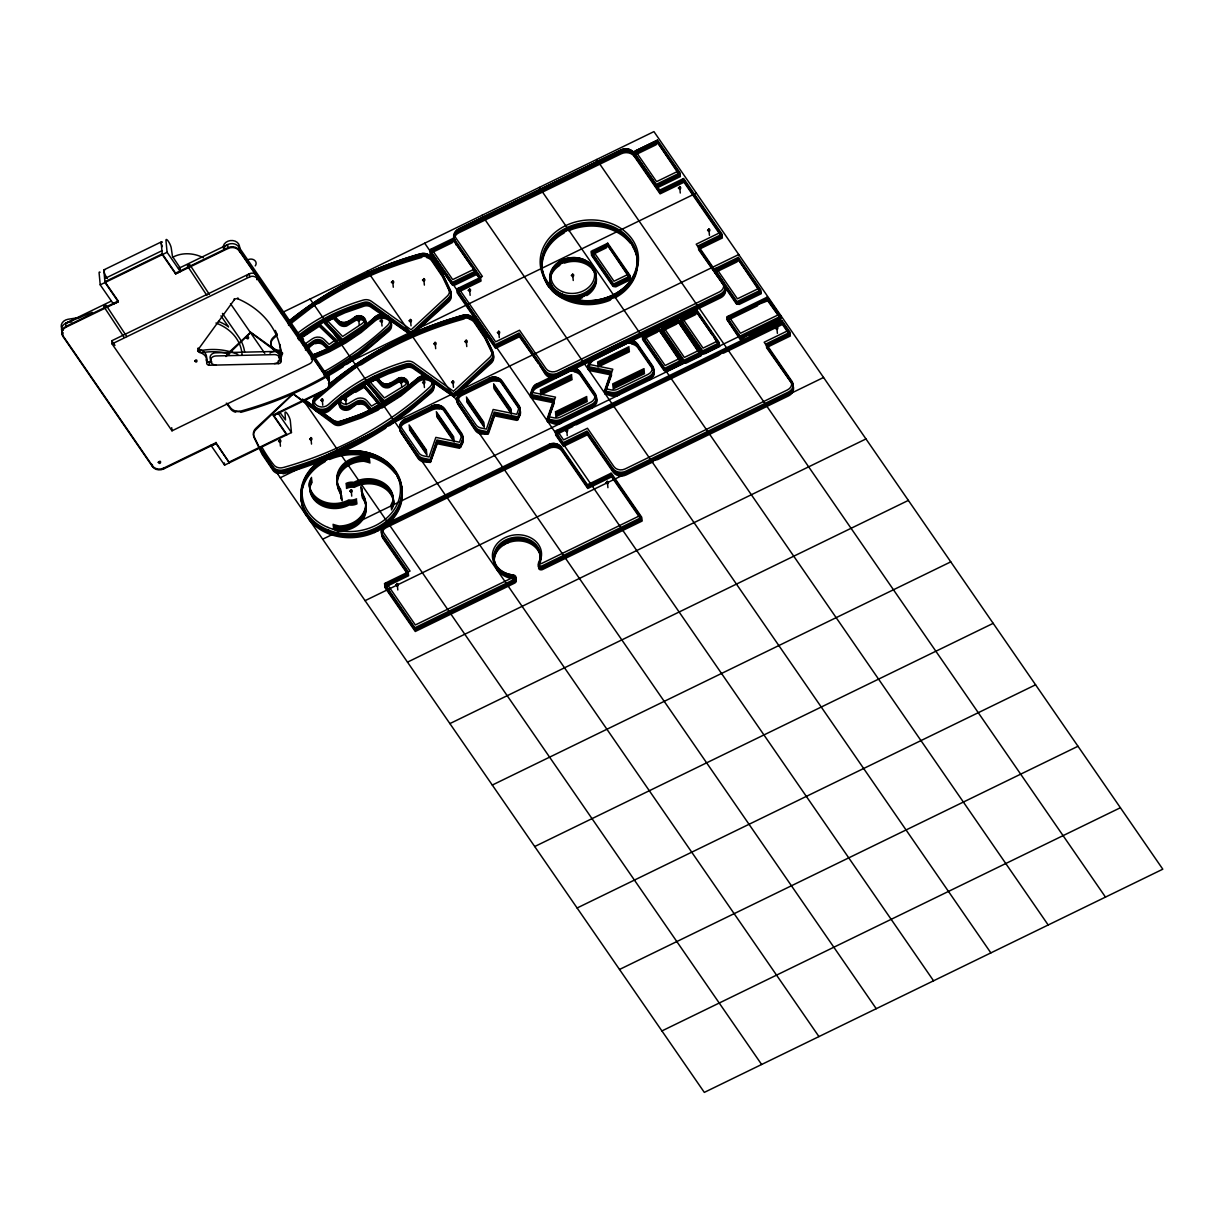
<?xml version="1.0" encoding="UTF-8"?>
<svg xmlns="http://www.w3.org/2000/svg" width="1224" height="1224" viewBox="0 0 1224 1224"><rect width="100%" height="100%" fill="white"/><g stroke="black" fill="none" stroke-linecap="round" stroke-linejoin="round"><path stroke-width="1.5" d="M199.237 351.869L198.915 350.982M504.349 544.603L506.093 542.691L508.128 542.768M374.33 532.562L375.217 531.185L378.155 530.711M198.365 349.253L234.32 299.742A2.739 2.234 -5.4 0 1 237.992 298.855A85.297 69.875 -5.4 0 1 281.153 361.417A2.739 2.234 -5.4 0 1 278.399 363.635L209.38 365.226A2.739 2.234 -5.4 0 1 206.734 362.595A10.94 8.966 -5.4 0 0 199.772 352.497A2.739 2.234 -5.4 0 1 198.365 349.253L198.273 348.289M226.593 354.608L250.645 332.209L281.841 354.639M225.981 356.536L250.675 332.515L281.964 355.878M318.317 393.715L315.348 396.438A9.578 7.834 -5.4 0 0 315.976 407.5A9.578 7.834 -5.4 0 0 329.47 406.582C351.15 386.417 377.925 372.096 406.276 363.819A6.839 5.6 -5.4 0 1 412.932 364.828L453.676 394.097L490.855 359.489A9.578 7.834 -5.4 0 0 492.889 351.747L484.612 334.535L473.688 318.393A9.578 7.834 -5.4 0 0 462.825 315.41C414.186 329.057 367.95 352.13 328.996 384.443M276.884 334.075L273.182 337.472A9.578 7.834 -5.4 0 0 271.636 346.224A9.578 7.834 -5.4 0 0 280.908 350.355M277.007 335.315L273.304 338.711A9.578 7.834 -5.4 0 0 271.759 347.478A9.578 7.834 -5.4 0 0 281.03 351.609M322.952 390.946L315.471 397.678A9.578 7.834 -5.4 0 0 316.083 408.755A9.578 7.834 -5.4 0 0 329.593 407.837C351.273 387.671 378.048 373.351 406.383 365.073A6.839 5.6 -5.4 0 1 413.054 366.068L453.798 395.352L490.962 360.728A9.578 7.834 -5.4 0 0 493.012 353.002L484.735 335.774L473.795 319.648A9.578 7.834 -5.4 0 0 462.932 316.664C413.972 330.388 367.445 353.69 328.338 386.34M288.16 321.683C326.777 290.042 372.417 267.398 420.413 253.949A9.578 7.834 -5.4 0 1 431.276 256.933L442.201 273.059L450.493 290.287A9.578 7.834 -5.4 0 1 448.443 298.013L411.279 332.637L370.535 303.353A6.839 5.6 -5.4 0 0 363.865 302.359C340.012 309.32 317.322 320.535 297.784 335.942M288.267 322.937C326.9 291.297 372.54 268.653 420.536 255.189A9.578 7.834 -5.4 0 1 431.399 258.188L442.323 274.314L450.616 291.526A9.578 7.834 -5.4 0 1 448.565 299.268L411.386 333.877L370.658 304.608A6.839 5.6 -5.4 0 0 363.987 303.613C340.134 310.575 317.444 321.79 297.891 337.181M288.39 324.176C327.022 292.551 372.662 269.907 420.658 256.443A9.578 7.834 -5.4 0 1 431.506 259.427L442.445 275.553L450.723 292.781A9.578 7.834 -5.4 0 1 448.673 300.507L411.509 335.131L370.765 305.847A6.839 5.6 -5.4 0 0 364.094 304.853C340.257 311.814 317.552 323.044 298.013 338.436M288.512 325.431L315.67 304.393L319.219 303.062C350.752 282.744 385.483 267.459 421.637 257.484L422.418 256.413A9.578 7.834 -5.4 0 1 425.952 256.52L426.885 257.652A9.578 7.834 -5.4 0 1 431.628 260.681L442.553 276.808L450.845 294.035A9.578 7.834 -5.4 0 1 448.795 301.762L411.539 335.437L370.887 307.102A6.839 5.6 -5.4 0 0 364.216 306.107L344.984 312.763L326.732 321.193L325.722 320.749L298.044 338.757M298.518 338.191L318.546 324.023L337.625 342.506L329.195 348.457L323.121 342.582A6.839 5.6 -5.4 0 0 313.512 342.108L307.178 346.576A6.839 5.6 -5.4 0 1 305.204 347.57M298.625 339.43L318.668 325.278L337.748 343.745L329.317 349.712L323.243 343.837A6.839 5.6 -5.4 0 0 313.635 343.363L307.3 347.83A6.839 5.6 -5.4 0 1 305.312 348.825M298.656 339.752L319.372 326.242L337.778 344.066L329.424 350.951L323.365 345.076A6.839 5.6 -5.4 0 0 315.731 343.607L313.665 343.669L307.423 349.085A6.839 5.6 -5.4 0 1 305.434 350.079M363.467 384.994L342.062 397.693A6.839 5.6 -5.4 0 0 340.287 405.557A6.839 5.6 -5.4 0 0 349.773 406.72L356.536 402.711A6.839 5.6 -5.4 0 1 366.022 403.874L371.423 410.178L397.264 394.541L417.017 378.69A9.578 7.834 -5.4 0 1 430.511 377.772A9.578 7.834 -5.4 0 1 431.139 388.834C389.63 427.467 338.115 454.594 283.662 469.863A9.578 7.834 -5.4 0 1 272.799 466.879L260.085 447.54M378.308 402.099L371.545 406.108L366.909 400.707A8.201 6.717 -5.4 0 0 355.526 399.299L348.763 403.323A5.477 4.483 -5.4 0 1 341.175 402.39A5.477 4.483 -5.4 0 1 342.598 396.102M324.023 374.33L358.142 352.512L388.727 327.374A9.578 7.834 -5.4 0 0 388.115 316.297A9.578 7.834 -5.4 0 0 374.605 317.23C356.352 334.213 334.443 347.065 311.064 355.633M324.146 375.584L358.265 353.767L388.85 328.629A9.578 7.834 -5.4 0 0 388.238 317.552A9.578 7.834 -5.4 0 0 374.728 318.47C356.475 335.468 334.565 348.32 311.187 356.873M591.881 408.235L593.915 405.924A9.578 7.834 -5.4 0 0 595.904 403.492L596.302 403.736A9.578 7.834 -5.4 0 0 595.614 397.448L580.513 375.554A9.578 7.834 -5.4 0 0 574.347 371.912L573.398 370.872A9.578 7.834 -5.4 0 0 569.894 371.102L537.122 387.702A9.578 7.834 -5.4 0 0 532.562 392.537L530.558 397.188L532.7 398.534L554.273 402.941L547.618 421.087M649.194 380.327L651.214 378.032A9.578 7.834 -5.4 0 0 653.203 375.584L653.616 375.845A9.578 7.834 -5.4 0 0 652.912 369.541L637.811 347.662A9.578 7.834 -5.4 0 0 631.661 344.02L630.712 342.965A9.578 7.834 -5.4 0 0 627.193 343.21L594.436 359.795A9.578 7.834 -5.4 0 0 589.876 364.645L588.759 366.695M104.147 269.739L161.461 241.832M104.637 278.628L161.935 250.721M118.162 300.752L118.284 301.777L113.48 304.057L100.23 284.855L167.091 252.297L165.974 240.593A5.477 1.3 64 0 1 168.331 241.312A5.477 1.3 64 0 1 171.284 248.273L172.477 256.443L179.974 267.612L180.341 271.514L175.567 273.839L162.302 254.623L161.201 242.918M112.042 343.898L111.751 340.762L249.359 273.778L249.65 276.899L112.042 343.898L172.003 430.817L309.611 363.834A5.477 4.483 -5.4 0 0 311.738 357.653L311.447 354.532L256.78 275.293L257.071 278.414L311.738 357.653M281.321 313.007L653.937 131.611L1162.8 869.193L704.32 1092.389L259.075 447.005M453.752 239.384L429.869 250.997L452.406 283.662L476.274 272.034M657.625 141.403L633.741 153.031L656.278 185.681L680.146 174.068L656.86 140.454L635.363 150.919L656.569 181.642L678.065 171.192M453.905 240.944L452.069 242.811L430.114 253.506L433.694 257.882M474.178 269.158L452.696 279.608L431.491 248.885M476.167 270.779L452.283 282.407L429.746 249.757L453.63 238.129L480.665 277.312M452.513 284.901L476.396 273.273M476.519 274.528L454.548 285.223L452.543 285.223L429.991 252.251L453.874 240.623L480.894 279.806L457.026 291.434L495.445 347.142L519.328 335.514L545.17 372.968A9.578 7.834 -5.4 0 0 558.159 375.63L720.538 296.575A9.578 7.834 -5.4 0 0 724.271 285.789M656.416 187.257L658.42 187.257L680.391 176.562L657.778 142.963L655.957 144.845L633.986 155.54L637.566 159.916M659.109 190.424L683.635 178.505L722.068 234.197L698.185 245.825L724.027 283.28A9.578 7.834 -5.4 0 1 720.309 294.081L557.93 373.121A9.578 7.834 -5.4 0 1 544.94 370.474L519.098 333.02L495.215 344.632L456.782 288.94L482.409 276.44L455.894 238.022A8.201 6.717 -5.4 0 1 459.092 228.781L621.471 149.726A8.201 6.717 -5.4 0 1 632.609 152.005L659.874 191.372L683.757 179.744M323.84 374.422L696.349 193.071M607.884 244.479L591.161 252.618L613.698 285.268L630.406 277.129L607.119 243.515M279.485 411.861L285.498 419.954L285.039 413.161A5.477 1.3 64 0 1 287.395 413.88A5.477 1.3 64 0 1 290.333 420.857L291.45 432.562L224.589 465.12L211.339 445.903L216.113 443.578L215.99 442.354M278.108 412.381L278.2 413.36L273.426 415.686L273.319 414.707M229.286 462.014L286.6 434.107L273.319 414.859L325.507 389.507A8.201 6.717 -5.4 0 0 328.705 380.266L239.078 250.002A8.201 6.717 -5.4 0 0 227.939 247.707L175.552 273.151L162.241 253.842L104.927 281.75L118.208 300.997L66.019 326.349A8.201 6.717 -5.4 0 0 62.822 335.59L152.434 465.854A8.201 6.717 -5.4 0 0 163.572 468.149L215.975 442.706L229.362 462.794L216.036 443.486L163.649 468.93A8.201 6.717 -5.4 0 1 152.51 466.635L62.883 336.37L62.516 332.469M628.325 274.252L613.989 281.229L592.783 250.492M720.094 232.575L696.211 244.203L724.149 284.534A9.578 7.834 -5.4 0 1 720.431 295.321L558.052 374.376A9.578 7.834 -5.4 0 1 545.047 371.714L519.206 334.259L495.338 345.887L456.904 290.18L480.787 278.567L452.987 238.42M698.307 247.08L722.191 235.452L682.992 178.796M280.281 477.743L738.745 254.531M738.454 258.585L714.571 270.198L737.108 302.863L760.991 291.236L737.689 257.621M659.017 328.766L642.294 336.891L664.831 369.556L681.538 361.417L658.252 327.803L643.916 334.779L665.122 365.517L679.458 358.54M678.264 320.688L661.541 328.812L684.078 361.478L700.786 353.338L677.499 319.724M697.083 312.916L695.324 314.752L680.467 321.988L701.933 353.124L704.84 353.736L719.697 346.499L713.852 337.212M540.228 389.936L571.684 374.62M597.542 362.044L628.983 346.729M540.35 391.19L571.792 375.875M597.649 363.283L629.105 347.983M540.457 392.43L571.914 377.13M597.771 364.538L629.228 349.223M540.58 393.684L572.036 378.369M597.893 365.792L629.335 350.477M758.895 288.359L737.399 298.809L716.193 268.087M540.702 394.939L572.144 379.624M598.001 367.032L629.457 351.732M767.479 298.335L726.888 318.102L740.138 337.304L780.728 317.536L766.714 297.371M555.329 411.83L586.77 396.515M612.627 383.923L644.084 368.608M555.436 413.069L586.893 397.769M612.75 385.178L644.207 369.862M555.558 414.324L587.015 399.009M612.872 386.417L644.329 371.117M555.681 415.579L587.138 400.263M612.995 387.671L644.436 372.356M555.803 416.818L587.245 401.503M613.102 388.926L644.558 373.611M698.69 350.462L684.369 357.439L663.163 326.701M778.632 314.66L740.428 333.265L728.51 315.976M322.677 539.203L781.157 316.006M555.344 432.409L782.182 321.958M788.042 330.618L764.174 342.23L792.096 382.577A9.578 7.834 -5.4 0 1 788.378 393.363L626 472.418A9.578 7.834 -5.4 0 1 613.01 469.756L587.168 432.302L563.285 443.929M766.255 345.122L790.138 333.494L781.417 321.009M586.77 485.056L611.296 473.137L641.774 517.308L542.278 565.748A3.075 2.524 -5.4 0 1 541.253 566.069L539.983 566.039A2.555 2.096 -5.4 0 1 538.346 564.769L538.438 563.025A23.241 19.049 -5.4 0 0 515.885 537.198A23.241 19.049 -5.4 0 0 496.791 566.085A23.332 19.11 -5.4 0 0 513.544 575.066L513.636 577.101L415.334 624.959L386.187 582.701M611.419 474.377L587.535 486.004L560.271 446.638A8.201 6.717 -5.4 0 0 549.117 444.358L386.203 523.704A9.578 7.834 -5.4 0 0 382.485 534.49L408.326 571.945M365.089 600.663L823.568 377.466M639.8 515.687L541.498 563.545L539.906 563.438L539.57 562.183A24.618 20.165 -5.4 0 0 524.698 535.546A24.618 20.165 -5.4 0 0 493.073 550.953A24.618 20.165 -5.4 0 0 513.193 575.02L513.529 575.096A2.739 2.234 -5.4 0 1 514.417 579.304L414.921 627.744L384.443 583.573L410.055 571.072L383.556 532.654A8.201 6.717 -5.4 0 1 386.753 523.413M407.485 662.138L865.965 438.942M449.897 723.598L908.376 500.402M492.293 785.058L950.773 561.862M534.704 846.534L993.184 623.337M577.101 907.994L1035.581 684.797M619.512 969.469L1077.992 746.258M661.924 1030.929L1120.388 807.733M111.384 301.043L65.714 323.228L66.096 327.129A8.201 6.717 -5.4 0 0 62.883 336.37M178.536 268.438L227.649 244.586L228.016 248.487L175.629 273.931L175.46 272.86M66.096 327.129L118.284 301.777L105.004 282.53L103.887 270.81M328.782 381.047L239.154 250.782L238.787 246.865L328.415 377.13L328.782 381.047A8.201 6.717 -5.4 0 1 325.584 390.288L273.38 415.64L286.676 434.887L286.6 434.107M172.584 257.315C182.101 252.144 193.897 252.894 203.368 257.744M552.223 290.761L555.069 293.377M92.244 312.319L66.172 323.029M655.896 186.492L640.703 164.475M452.023 284.458L435.254 260.161M592.385 269.127L594.497 272.187M718.396 277.083L714.816 272.707L736.787 262.012L738.607 260.146L761.221 293.729L739.25 304.424L736.297 303.843L698.43 248.334L722.298 236.706L683.879 180.999L659.996 192.627L634.154 155.173A9.578 7.834 -5.4 0 0 621.165 152.51L458.786 231.565A9.578 7.834 -5.4 0 0 455.068 242.352M723.109 283.922L719.972 279.363M712.276 334.932L697.619 313.681M471.439 266.358L455.466 243.209M538.346 363.344L519.45 336.768L495.567 348.381L457.133 292.689L481.017 281.061L472.755 268.27M551.978 288.803L554.089 291.863M546.975 284.106L549.102 287.181M311.309 358.127C334.672 349.559 356.597 336.707 374.85 319.724A9.578 7.834 -5.4 0 1 388.345 318.806A9.578 7.834 -5.4 0 1 388.972 329.868C347.448 368.5 295.948 395.627 241.495 410.897A9.578 7.834 -5.4 0 1 230.632 407.913L227.251 403.43M311.432 359.382L329.057 351.961L345.658 343.011L361.019 332.637L374.957 320.979A9.578 7.834 -5.4 0 1 388.467 320.045A9.578 7.834 -5.4 0 1 389.079 331.123L366.695 350.125L347.494 363.926L343.944 365.272L343.164 366.772C311.63 387.105 276.899 402.375 240.761 412.35L239.782 411.555A9.578 7.834 -5.4 0 1 236.263 411.432L235.498 412.182A9.578 7.834 -5.4 0 1 230.755 409.153L226.287 403.155M80.524 317.307L67.978 319.28A8.201 6.717 -5.4 0 0 62.929 330.205M71.864 321.836L68.284 322.402A8.201 6.717 -5.4 0 0 62.975 333.05M197.615 350.676L199.206 350.906A56.013 45.885 -5.4 0 1 237.823 354.302M197.676 350.661L198.778 350.875M274.145 351.472L215.592 352.818A5.477 4.483 -5.4 0 0 210.635 355.495A5.477 4.483 -5.4 0 0 211.262 360.238M197.936 348.274A2.739 2.234 -5.4 0 0 199.466 349.375A10.94 8.966 -5.4 0 1 206.443 359.474A2.739 2.234 -5.4 0 0 209.09 362.105L211.966 362.044M587.841 368.975L611.464 373.794L604.732 393.73L611.541 396.041A9.578 7.834 -5.4 0 0 618.808 395.123M604.702 393.424L611.419 394.786A9.578 7.834 -5.4 0 0 618.686 393.883L649.072 379.088A9.578 7.834 -5.4 0 0 652.805 368.286L637.704 346.407A9.578 7.834 -5.4 0 0 624.699 343.745L594.313 358.555A9.578 7.834 -5.4 0 0 589.754 363.39L587.872 369.281L590.014 370.642L611.587 375.049L604.916 393.179M547.388 421.316L554.105 422.693A9.578 7.834 -5.4 0 0 561.372 421.775L591.773 406.98A9.578 7.834 -5.4 0 0 595.491 396.193L580.39 374.299A9.578 7.834 -5.4 0 0 567.401 371.652L536.999 386.447A9.578 7.834 -5.4 0 0 532.455 391.298L530.528 396.867L554.166 401.702L547.419 421.622L554.227 423.932A9.578 7.834 -5.4 0 0 561.495 423.03M518.089 419.404L494.45 414.584L487.688 434.199L480.971 432.837A9.578 7.834 -5.4 0 1 475.249 429.272L458.388 404.823A9.578 7.834 -5.4 0 1 462.106 394.036L489.309 380.786A9.578 7.834 -5.4 0 1 502.299 383.449L519.175 407.883A9.578 7.834 -5.4 0 1 520.001 413.834L518.104 419.725L516.88 420.383L494.572 415.839L488.391 433.755L481.093 434.076A9.578 7.834 -5.4 0 1 475.371 430.527L457.455 403.14A9.578 7.834 -5.4 0 1 457.302 400.263L457.562 400.478A9.578 7.834 -5.4 0 1 462.213 395.276L489.432 382.041A9.578 7.834 -5.4 0 1 497.112 381.23L497.847 380.526A9.578 7.834 -5.4 0 1 500.738 382.072L519.282 409.137A9.578 7.834 -5.4 0 1 520.124 415.089L518.93 417.338M281.612 352.13L282.407 352.711M280.174 351.456L282.652 353.246M279.347 351.671L282.514 353.95M304.944 399.896L333.555 420.459A6.839 5.6 -5.4 0 0 340.211 421.454L361.432 413.987L380.48 404.884L362.87 384.061M305.189 400.432L332.515 420.062A8.201 6.717 -5.4 0 0 340.517 421.255A177.771 145.625 -5.4 0 0 417.904 378.17A8.201 6.717 -5.4 0 1 429.471 377.375A8.201 6.717 -5.4 0 1 430.007 386.861A328.2 268.836 -5.4 0 1 283.157 467.553A8.201 6.717 -5.4 0 1 273.839 464.998A177.771 145.625 -5.4 0 1 261.814 446.898M302.68 399.437L333.662 421.699A6.839 5.6 -5.4 0 0 340.333 422.693C368.684 414.431 395.459 400.11 417.124 379.945A9.578 7.834 -5.4 0 1 430.634 379.012A9.578 7.834 -5.4 0 1 431.246 390.089C389.737 428.706 338.222 455.848 283.784 471.118A9.578 7.834 -5.4 0 1 272.921 468.119L259.35 447.173M375.202 376.059L379.96 381.398A8.201 6.717 -5.4 0 0 391.389 382.607M368.546 380.174L384.397 397.953L404.41 385.606A5.477 4.483 -5.4 0 0 405.679 379.302A5.477 4.483 -5.4 0 0 398.06 378.491L390.716 382.974A6.839 5.6 -5.4 0 1 381.2 381.949L375.646 375.737L366.756 381.215L384.198 400.768L405.312 387.748A6.839 5.6 -5.4 0 0 406.919 379.868A6.839 5.6 -5.4 0 0 397.387 378.859M780.606 316.297L767.356 297.08L726.765 316.848L740.015 336.049M659.751 190.118L633.925 152.663A9.578 7.834 -5.4 0 0 620.92 150.017L458.541 229.072A9.578 7.834 -5.4 0 0 454.823 239.858M596.639 159.502L1105.486 897.1M696.165 310.391L717.371 341.129L703.05 348.106L681.844 317.368M539.325 187.41L1048.188 924.992M482.011 215.302L990.874 952.899M610.638 473.428L641.896 518.563L542.385 567.003A3.075 2.524 -5.4 0 1 541.375 567.324L540.09 567.278A2.555 2.096 -5.4 0 1 538.453 566.024L538.56 564.279A23.241 19.049 -5.4 0 0 516.008 538.438A23.241 19.049 -5.4 0 0 496.898 567.339M556.951 430.282L563.576 439.89L587.459 428.262L613.958 466.681A8.201 6.717 -5.4 0 0 625.097 468.945L787.476 389.905A8.201 6.717 -5.4 0 0 790.673 380.649M458.526 288.068L495.628 341.848L519.512 330.22L546.011 368.638A8.201 6.717 -5.4 0 0 557.149 370.918L719.528 291.863A8.201 6.717 -5.4 0 0 722.711 282.622M424.697 243.209L933.56 980.791M587.413 484.75L561.571 447.296A9.578 7.834 -5.4 0 0 548.582 444.649M493.593 383.755L511.051 409.061M493.716 385.009L511.158 410.315M493.823 386.264L511.28 411.555M493.945 387.503L511.403 412.809M494.068 388.758L511.525 414.064M466.39 397.004L483.832 422.311M466.497 398.259L483.954 423.55M466.619 399.498L484.077 424.804M466.742 400.753L484.199 426.059M466.864 402.007L484.306 427.298M367.399 271.101L876.246 1008.698M436.279 411.662L453.737 436.968M436.402 412.916L453.859 438.207M436.524 414.156L453.966 439.462M436.631 415.41L454.089 440.717M436.754 416.665L454.211 441.956M409.076 424.912L426.533 450.202M409.198 426.151L426.641 451.457M409.306 427.406L426.763 452.712M409.428 428.66L426.885 453.951M409.55 429.899L427.008 455.206M310.085 299.008L818.948 1036.59M302.603 399.131L761.634 1064.497M230.51 303.69L264.782 353.353M209.426 294.51L189.751 264.629L187.349 265.792L206.933 295.519M222.462 313.405L238.741 336.998A49.235 40.331 -5.4 0 1 244.601 351.839M220.963 315.853L228.521 326.808M167.091 252.297L180.341 271.514M278.2 413.36L291.45 432.562M126.791 336.569L106.121 305.235L103.719 306.398L124.068 337.243M111.751 340.762L114.964 345.428M539.922 365.639L545.292 374.223A9.578 7.834 -5.4 0 0 558.282 376.87L568.793 371.759L569.665 370.352L573.566 369.434L626.107 343.852L629.84 341.068L630.88 341.527L720.661 297.83A9.578 7.834 -5.4 0 0 725.327 289.032L724.287 286.095L698.537 249.574L722.42 237.946L683.986 182.254L660.119 193.866L634.277 156.412A9.578 7.834 -5.4 0 0 621.272 153.765L458.893 232.805A9.578 7.834 -5.4 0 0 454.073 240.898L454.135 240.669A9.578 7.834 -5.4 0 0 455.083 242.673M473.015 268.653L473.642 270.351M455.619 243.438L456.231 245.137M240.088 249.482L239.399 245.825A8.201 6.717 -5.4 0 0 230.326 240.577A8.201 6.717 -5.4 0 0 223.15 247.967M240.378 252.603L239.69 248.946A8.201 6.717 -5.4 0 0 232.392 243.622A8.201 6.717 -5.4 0 0 223.961 248.197M776.766 326.777L777.378 333.341M708.803 228.735L709.43 235.299M679.657 186.476L680.269 193.04M607.303 481.108L607.93 487.672M572.618 273.947L573.245 280.495M566.62 429.073L567.248 435.637M498.673 331.031L499.285 337.595M469.511 288.772L470.138 295.336M466.145 339.997L466.772 346.56M452.819 380.756L453.446 387.32M435.071 342.139L435.683 348.687M423.749 278.537L424.361 285.1M423.81 380.955L424.422 387.518M410.423 319.296L411.034 325.844M392.659 280.663L393.287 287.227M401.089 380.496L401.702 387.044M381.398 319.495L382.026 326.043M397.173 583.404L397.8 589.968M358.632 318.577L359.259 325.14M345.535 398.152L346.147 404.7M351.135 489.585L351.747 496.133M325.492 389.308L325.584 390.288M322.142 398.703L322.769 405.251M302.466 338.329L303.078 344.877M310.896 437.519L311.508 444.082M279.883 344.327A85.297 69.875 -5.4 0 1 280.862 358.28L281.153 361.417M278.215 361.692L278.399 363.635M279.806 439.646L280.434 446.209M237.9 297.876L237.992 298.855M234.228 298.763L234.32 299.742M224.375 462.917L224.589 465.12M209.09 362.105L209.38 365.226M206.443 359.474L206.734 362.595M211.247 444.924L211.339 445.903M199.466 349.375L199.772 352.497M199.084 349.544L199.206 350.906M171.712 427.696L172.003 430.817M163.557 467.951L163.649 468.93M152.311 464.493L152.388 465.273M152.419 465.671L152.51 466.635M113.358 302.833L113.48 304.057M100.23 284.855L99.113 273.136A5.477 1.3 64 0 1 100.062 272.263M354.746 317.062A6.839 5.6 -5.4 0 1 364.308 317.796A6.839 5.6 -5.4 0 1 363.054 325.706L342.49 339.323L324.176 320.336L332.852 314.599L338.666 320.642A6.839 5.6 -5.4 0 0 348.243 321.377L355.45 316.679A5.477 4.483 -5.4 0 1 363.115 317.261A5.477 4.483 -5.4 0 1 362.105 323.595L342.628 336.493L325.982 319.219L332.469 314.92L337.472 320.107A8.201 6.717 -5.4 0 0 348.962 320.979M305.082 346.331A6.839 5.6 -5.4 0 0 307.071 345.336L313.39 340.869A6.839 5.6 -5.4 0 1 322.998 341.328L329.072 347.218L337.518 341.251L318.424 322.784L298.396 336.937A6.839 5.6 -5.4 0 0 297.83 337.38M444.878 410.086A9.578 7.834 -5.4 0 0 431.888 407.439L404.67 420.689A9.578 7.834 -5.4 0 0 400.952 431.475L417.812 455.925A9.578 7.834 -5.4 0 0 423.55 459.49L430.267 460.851L437.029 441.237L460.652 446.056L462.58 440.487A9.578 7.834 -5.4 0 0 461.739 434.535L443.44 408.173A8.201 6.717 -5.4 0 0 432.302 405.894L404.563 419.434A9.578 7.834 -5.4 0 0 400.829 430.221L417.705 454.67A9.578 7.834 -5.4 0 0 423.428 458.235L430.144 459.612L436.907 439.982L460.53 444.817L462.458 439.232A9.578 7.834 -5.4 0 0 461.632 433.296L444.756 408.847A9.578 7.834 -5.4 0 0 431.766 406.184M502.192 382.194A9.578 7.834 -5.4 0 0 489.187 379.532L461.983 392.782A9.578 7.834 -5.4 0 0 458.266 403.568L475.126 428.017A9.578 7.834 -5.4 0 0 480.864 431.582L487.565 432.959L494.328 413.329L517.966 418.164L519.879 412.58A9.578 7.834 -5.4 0 0 519.053 406.643L500.754 380.282A8.201 6.717 -5.4 0 0 489.615 378.002L461.861 391.527A9.578 7.834 -5.4 0 0 458.143 402.329L475.004 426.778A9.578 7.834 -5.4 0 0 480.741 430.328L487.458 431.705L494.221 412.09L517.844 416.91L519.772 411.341A9.578 7.834 -5.4 0 0 518.93 405.389L502.069 380.939A9.578 7.834 -5.4 0 0 489.08 378.293M497.143 569.833A23.241 19.049 -5.4 0 1 516.237 540.947A23.241 19.049 -5.4 0 1 538.789 566.773L538.698 568.517A2.555 2.096 -5.4 0 0 540.335 569.787L541.605 569.818A3.075 2.524 -5.4 0 0 542.63 569.497L642.126 521.057L611.648 476.886L587.765 488.498L561.923 451.044A9.578 7.834 -5.4 0 0 548.933 448.397L470.123 486.769L469.083 486.295L465.365 489.08L386.555 527.452A9.578 7.834 -5.4 0 0 382.837 538.239L408.678 575.693L384.795 587.321L415.273 631.492L514.784 583.052A2.739 2.234 -5.4 0 0 513.866 578.906M513.896 578.814A23.332 19.11 -5.4 0 1 497.25 569.787M513.652 576.305A23.332 19.11 -5.4 0 1 497.005 567.278M513.636 576.412A2.739 2.234 -5.4 0 1 514.539 580.558L415.043 628.998L384.565 584.812L408.433 573.199L382.607 535.745A9.578 7.834 -5.4 0 1 386.325 524.943L548.704 445.903A9.578 7.834 -5.4 0 1 561.694 448.55M361.294 491.482A10.94 8.966 -5.4 0 1 362.365 497.908A25.949 21.252 -5.4 0 1 362.763 519.619A25.949 21.252 -5.4 0 1 339.721 531.017A43.758 35.848 -5.4 0 1 333.479 529.319M357.056 503.829A10.94 8.966 -5.4 0 1 349.207 504.946A25.949 21.252 -5.4 0 1 322.753 506.078A25.949 21.252 -5.4 0 1 309.748 487.565A43.758 35.848 -5.4 0 1 312.059 482.348M342.2 500.784A10.94 8.966 -5.4 0 1 341.129 494.374A25.949 21.252 -5.4 0 1 340.746 472.663A25.949 21.252 -5.4 0 1 363.773 461.249A43.758 35.848 -5.4 0 1 370.031 462.963M346.453 488.452A10.94 8.966 -5.4 0 1 354.302 487.336A25.949 21.252 -5.4 0 1 380.756 486.203A25.949 21.252 -5.4 0 1 393.761 504.716A43.758 35.848 -5.4 0 1 391.435 509.918M361.187 490.243A10.94 8.966 -5.4 0 1 362.258 496.653A25.949 21.252 -5.4 0 1 362.641 518.379A25.949 21.252 -5.4 0 1 339.614 529.778A43.758 35.848 -5.4 0 1 333.356 528.064M356.934 502.574A10.94 8.966 -5.4 0 1 349.085 503.691A25.949 21.252 -5.4 0 1 322.631 504.823A25.949 21.252 -5.4 0 1 309.626 486.311A43.758 35.848 -5.4 0 1 311.936 481.108M342.077 499.545A10.94 8.966 -5.4 0 1 341.006 493.119A25.949 21.252 -5.4 0 1 340.624 471.408A25.949 21.252 -5.4 0 1 363.65 460.01A43.758 35.848 -5.4 0 1 369.908 461.708M346.331 487.213A10.94 8.966 -5.4 0 1 354.18 486.081A25.949 21.252 -5.4 0 1 380.633 484.949A25.949 21.252 -5.4 0 1 393.638 503.462A43.758 35.848 -5.4 0 1 391.328 508.679M361.065 488.988A10.94 8.966 -5.4 0 1 362.136 495.399A25.949 21.252 -5.4 0 1 362.518 517.125A25.949 21.252 -5.4 0 1 339.492 528.523A43.758 35.848 -5.4 0 1 333.234 526.81M356.811 501.32A10.94 8.966 -5.4 0 1 348.962 502.452A25.949 21.252 -5.4 0 1 322.509 503.584A25.949 21.252 -5.4 0 1 309.504 485.056A43.758 35.848 -5.4 0 1 311.814 479.854M341.955 498.29A10.94 8.966 -5.4 0 1 340.884 491.88A25.949 21.252 -5.4 0 1 340.502 470.154A25.949 21.252 -5.4 0 1 363.543 458.755A43.758 35.848 -5.4 0 1 369.786 460.469M346.208 485.959A10.94 8.966 -5.4 0 1 354.057 484.842A25.949 21.252 -5.4 0 1 380.511 483.694A25.949 21.252 -5.4 0 1 393.516 502.223A43.758 35.848 -5.4 0 1 391.206 507.424M360.942 487.733A10.94 8.966 -5.4 0 1 362.013 494.159A25.949 21.252 -5.4 0 1 362.411 515.87A25.949 21.252 -5.4 0 1 339.369 527.269A43.758 35.848 -5.4 0 1 333.112 525.57M356.689 500.081A10.94 8.966 -5.4 0 1 348.84 501.197A25.949 21.252 -5.4 0 1 322.402 502.33A25.949 21.252 -5.4 0 1 309.381 483.817A43.758 35.848 -5.4 0 1 311.692 478.599M341.848 497.036A10.94 8.966 -5.4 0 1 340.777 490.625A25.949 21.252 -5.4 0 1 340.379 468.914A25.949 21.252 -5.4 0 1 363.421 457.501A43.758 35.848 -5.4 0 1 369.663 459.214M346.101 484.704A10.94 8.966 -5.4 0 1 353.95 483.587A25.949 21.252 -5.4 0 1 380.389 482.455A25.949 21.252 -5.4 0 1 393.409 500.968A43.758 35.848 -5.4 0 1 391.083 506.17M567.156 369.158A9.578 7.834 -5.4 0 1 580.161 371.805L595.247 393.7A9.578 7.834 -5.4 0 1 591.529 404.486L561.143 419.281A9.578 7.834 -5.4 0 1 553.875 420.184L547.159 418.822L553.921 399.192L530.298 394.373L532.211 388.788A9.578 7.834 -5.4 0 1 536.77 383.953L567.707 368.868A8.201 6.717 -5.4 0 1 578.845 371.132L593.946 393.026A8.201 6.717 -5.4 0 1 590.748 402.268L560.362 417.078A8.201 6.717 -5.4 0 1 554.135 417.843L548.735 416.741L555.497 397.127L531.859 392.292L533.404 387.809A8.201 6.717 -5.4 0 1 537.305 383.663M624.469 341.251A9.578 7.834 -5.4 0 1 637.459 343.913L652.56 365.792A9.578 7.834 -5.4 0 1 648.842 376.579L618.457 391.374A9.578 7.834 -5.4 0 1 611.189 392.292L604.472 390.915L611.235 371.3L587.596 366.466L589.524 360.896A9.578 7.834 -5.4 0 1 594.068 356.046L625.02 340.961A8.201 6.717 -5.4 0 1 636.159 343.24L651.245 365.119A8.201 6.717 -5.4 0 1 648.062 374.376L617.676 389.171A8.201 6.717 -5.4 0 1 611.434 389.951L606.033 388.85L612.796 369.22L589.172 364.4L590.718 359.917A8.201 6.717 -5.4 0 1 594.619 355.756M360.835 486.494A10.94 8.966 -5.4 0 1 361.906 492.905A25.949 21.252 -5.4 0 1 362.289 514.631A25.949 21.252 -5.4 0 1 339.247 526.029A43.758 35.848 -5.4 0 1 333.005 524.316M356.582 498.826A10.94 8.966 -5.4 0 1 348.733 499.943A25.949 21.252 -5.4 0 1 322.279 501.09A25.949 21.252 -5.4 0 1 309.274 482.562A43.758 35.848 -5.4 0 1 311.569 477.36M341.726 495.797A10.94 8.966 -5.4 0 1 340.655 489.371A25.949 21.252 -5.4 0 1 340.272 467.66A25.949 21.252 -5.4 0 1 363.298 456.261A43.758 35.848 -5.4 0 1 369.541 457.96M345.979 483.465A10.94 8.966 -5.4 0 1 353.828 482.332A25.949 21.252 -5.4 0 1 380.282 481.2A25.949 21.252 -5.4 0 1 393.287 499.729A43.758 35.848 -5.4 0 1 390.976 504.931M303.751 344.235A5.477 4.483 -5.4 0 0 306.077 343.24L312.411 338.773A8.201 6.717 -5.4 0 1 323.947 339.339L329.149 344.372L335.468 339.905L318.133 323.121L299.146 336.524A5.477 4.483 -5.4 0 0 298.778 336.814M319.938 392.522A328.2 268.836 -5.4 0 0 316.236 395.903A8.201 6.717 -5.4 0 0 316.771 405.404A8.201 6.717 -5.4 0 0 328.353 404.608A177.771 145.625 -5.4 0 1 405.741 361.524A8.201 6.717 -5.4 0 1 413.743 362.717L453.477 391.267L489.722 357.5A8.201 6.717 -5.4 0 0 491.482 350.875A177.771 145.625 -5.4 0 0 472.403 317.781A8.201 6.717 -5.4 0 0 463.1 315.226A328.2 268.836 -5.4 0 0 328.843 384.78M310.774 355.649A177.771 145.625 -5.4 0 0 375.493 316.695A8.201 6.717 -5.4 0 1 387.075 315.914A8.201 6.717 -5.4 0 1 387.61 325.4A328.2 268.836 -5.4 0 1 323.534 371.958M298.228 332.729A177.771 145.625 -5.4 0 1 363.329 300.048A8.201 6.717 -5.4 0 1 371.331 301.242L411.065 329.807L447.311 296.04A8.201 6.717 -5.4 0 0 449.07 289.415A177.771 145.625 -5.4 0 0 430.007 256.321A8.201 6.717 -5.4 0 0 420.689 253.75A328.2 268.836 -5.4 0 0 289.048 321.147M462.412 391.252A8.201 6.717 -5.4 0 0 459.214 400.493L476.09 424.942A8.201 6.717 -5.4 0 0 481.001 428.002L486.402 429.104L493.165 409.474L516.788 414.309L518.333 409.811A8.201 6.717 -5.4 0 0 517.63 404.716M405.098 419.144A8.201 6.717 -5.4 0 0 401.916 428.4L418.776 452.849A8.201 6.717 -5.4 0 0 423.688 455.894L429.089 456.996L435.851 437.381L459.474 442.201L461.02 437.718A8.201 6.717 -5.4 0 0 460.316 432.623M215.944 323.029A46.42 38.021 -5.4 0 1 242.031 354.348M324.161 374.238A8.201 6.717 -5.4 0 1 328.491 383.54M322.601 370.857A8.201 6.717 -5.4 0 1 328.415 380.021M162.333 246.605A5.477 1.3 64 0 1 162.379 242.214M107.391 278.521A5.477 1.3 64 0 1 104.208 272.294A5.477 1.3 64 0 1 104.866 269.953M218.377 321.377A49.235 40.331 -5.4 0 1 228.352 326.686M228.016 248.487A8.201 6.717 -5.4 0 1 239.154 250.782M247.447 260.039A5.477 4.483 -5.4 0 1 254.439 260.192A5.477 4.483 -5.4 0 1 255.235 265.883M246.682 276.792A5.477 4.483 -5.4 0 1 253.965 273.365A5.477 4.483 -5.4 0 1 256.765 279.653M275.293 330.434A85.297 69.875 -5.4 0 1 277.236 334.993M280.862 358.28A2.739 2.234 -5.4 0 1 278.338 360.499M311.447 354.532A5.477 4.483 -5.4 0 1 311.508 358.8M249.65 276.899A5.477 4.483 -5.4 0 1 257.071 278.414M269.999 353.124A5.477 4.483 -5.4 0 1 277.251 352.206A5.477 4.483 -5.4 0 1 278.858 358.005M215.776 364.92A5.477 4.483 -5.4 0 1 210.375 360.56A5.477 4.483 -5.4 0 1 215.883 355.954L274.436 354.608A5.477 4.483 -5.4 0 1 279.852 358.969A5.477 4.483 -5.4 0 1 274.329 363.574M201.822 352.696A53.29 43.651 -5.4 0 1 229.577 353.92M454.946 241.097A9.578 7.834 -5.4 0 1 458.663 230.311L621.042 151.271A9.578 7.834 -5.4 0 1 634.032 153.918M278.598 441.191C281.107 445.138 282.055 437.366 278.598 441.191M309.672 439.064C312.258 442.996 313.038 435.224 309.672 439.064M320.933 400.233C323.794 404.119 323.947 396.331 320.933 400.233M380.19 321.025C382.73 324.972 383.663 317.2 380.19 321.025M391.45 282.209C394.036 286.141 394.832 278.383 391.45 282.209M422.525 280.082C424.957 283.983 426.136 276.41 422.54 279.959M422.586 382.5C425.279 386.386 425.998 378.583 422.586 382.5M433.847 343.669C436.402 347.616 437.32 339.844 433.847 343.669M464.936 341.542C467.553 345.489 468.272 337.686 464.936 341.542M399.866 382.026C402.451 385.973 403.277 378.216 399.866 382.026M349.911 491.099C352.481 495.032 353.445 487.259 349.911 491.099M395.964 584.934C398.305 588.882 399.605 581.293 395.979 584.812M409.198 320.81C411.585 324.758 412.809 317.2 409.214 320.703M451.61 382.286C454.165 386.233 455.068 378.507 451.61 382.286M468.302 290.302C470.796 294.28 471.806 286.493 468.302 290.302M497.449 332.561C500.035 336.524 500.815 328.797 497.449 332.561M565.412 430.603C567.752 434.551 569.053 426.962 565.427 430.481M571.409 275.461C573.765 279.409 575.081 271.835 571.424 275.354M606.094 482.638C608.573 486.617 609.598 478.829 606.094 482.638M678.433 188.006C681.018 191.969 681.829 184.212 678.433 188.006M707.594 230.265C710.088 234.243 711.098 226.471 707.594 230.265M775.542 328.292C778.02 332.27 779.045 324.513 775.542 328.292M194.692 361.019C197.752 364.813 197.645 357.041 194.692 361.019M246.299 337.763C248.962 341.649 249.681 333.907 246.315 337.686M344.311 399.667C346.989 403.583 347.662 395.872 344.311 399.667M301.257 339.813C303.751 343.837 304.669 336.11 301.257 339.813M158.248 462.32C160.543 466.267 162.134 458.648 158.263 462.244M538.453 566.161L538.575 567.263A2.555 2.096 -5.4 0 0 540.212 568.533L541.482 568.563A3.075 2.524 -5.4 0 0 542.507 568.242L642.003 519.802L611.526 475.631L587.658 487.259L561.816 449.805A9.578 7.834 -5.4 0 0 548.811 447.142L386.432 526.198A9.578 7.834 -5.4 0 0 382.714 536.984L408.556 574.438L384.673 586.067L415.166 630.253L514.661 581.813A2.739 2.234 -5.4 0 0 513.759 577.652A23.332 19.11 -5.4 0 1 497.128 568.533A23.241 19.049 -5.4 0 1 516.115 539.692A23.241 19.049 -5.4 0 1 538.667 565.519L538.453 566.161M357.423 320.03C359.474 324.1 361.355 316.572 357.454 319.923M340.563 400.615L340.226 402.099A6.839 5.6 -5.4 0 0 341.511 408.969A6.839 5.6 -5.4 0 0 350.003 409.214L356.674 404.272L358.846 404.348A6.839 5.6 -5.4 0 1 366.251 406.368L371.652 412.687L380.588 406.399L364.216 387.274L355.679 392.261L354.7 391.848L344.082 399.146L342.2 399.253A6.839 5.6 -5.4 0 0 340.563 400.615M437.136 442.476L430.374 462.106L423.672 460.729A9.578 7.834 -5.4 0 1 417.935 457.164L401.074 432.73A9.578 7.834 -5.4 0 1 404.792 421.928L431.996 408.694A9.578 7.834 -5.4 0 1 445.001 411.341L461.861 435.79A9.578 7.834 -5.4 0 1 462.687 441.742L460.775 447.311L437.136 442.476M430.695 461.57L430.404 462.412L423.779 461.983A9.578 7.834 -5.4 0 1 418.057 458.419L400.156 431.047A9.578 7.834 -5.4 0 1 399.988 428.155L400.248 428.385A9.578 7.834 -5.4 0 1 404.914 423.183L432.118 409.933A9.578 7.834 -5.4 0 1 439.814 409.122L440.548 408.418A9.578 7.834 -5.4 0 1 443.44 409.964L461.983 437.044A9.578 7.834 -5.4 0 1 462.81 442.981L459.581 448.29L437.259 443.731L430.695 461.57M532.333 390.043L530.405 395.612L554.044 400.447L547.281 420.062L553.998 421.438A9.578 7.834 -5.4 0 0 561.265 420.536L591.651 405.741A9.578 7.834 -5.4 0 0 595.369 394.939L580.268 373.06A9.578 7.834 -5.4 0 0 567.278 370.398L536.877 385.193A9.578 7.834 -5.4 0 0 532.333 390.043M589.647 362.151L587.719 367.72L611.357 372.54L604.579 392.17L611.296 393.531A9.578 7.834 -5.4 0 0 618.564 392.629L648.965 377.834A9.578 7.834 -5.4 0 0 652.683 367.047L637.582 345.153A9.578 7.834 -5.4 0 0 624.592 342.506L594.191 357.301A9.578 7.834 -5.4 0 0 589.647 362.151M292.154 394.847L256 429.548A9.578 7.834 -5.4 0 0 253.949 437.274L262.227 454.502L273.166 470.628A9.578 7.834 -5.4 0 0 277.909 473.642L278.659 472.908A9.578 7.834 -5.4 0 0 282.193 473.015L283.157 473.826C319.311 463.85 354.042 448.565 385.56 428.232L386.356 426.732L389.905 425.386L409.107 411.585L431.491 392.583A9.578 7.834 -5.4 0 0 430.879 381.521A9.578 7.834 -5.4 0 0 417.369 382.439L400.967 395.918L381.75 408.127L380.74 407.699L378.063 410.117L361.784 417.736L340.578 425.202A6.839 5.6 -5.4 0 1 333.907 424.208L293.072 393.99L292.154 394.847M340.456 400.217L329.822 410.331A9.578 7.834 -5.4 0 1 316.327 411.249A9.578 7.834 -5.4 0 1 315.7 400.187L338.084 381.184L358.066 365.869L361.631 364.538C393.164 344.204 427.895 328.919 464.034 318.959L464.829 317.873A9.578 7.834 -5.4 0 1 468.348 317.995L469.282 319.127A9.578 7.834 -5.4 0 1 474.04 322.142L484.964 338.268L493.257 355.495A9.578 7.834 -5.4 0 1 491.207 363.237L453.936 396.913L413.299 368.562A6.839 5.6 -5.4 0 0 406.628 367.567L388.375 373.825L370.076 382.163L369.051 381.72L355.603 390.487L354.639 390.104L340.456 400.217M349.62 337.595L342.842 343.072L324.452 323.136L333.203 318.347L339.017 324.391A6.839 5.6 -5.4 0 0 346.576 326.058L355.098 320.81A6.839 5.6 -5.4 0 1 363.605 320.673A6.839 5.6 -5.4 0 1 365.349 327.466L364.874 327.083A6.839 5.6 -5.4 0 1 363.329 328.522L351.41 337.396L349.62 337.595M392.384 398.703L384.55 404.517L367.016 384.03L375.998 379.486L381.551 385.698A6.839 5.6 -5.4 0 0 389.018 387.595L397.739 382.607A6.839 5.6 -5.4 0 1 406.246 382.714A6.839 5.6 -5.4 0 1 407.684 389.569L407.194 389.171A6.839 5.6 -5.4 0 1 405.588 390.563L393.348 399.101L392.384 398.703M560.485 263.971L559.674 265.44A23.241 19.049 -5.4 0 0 552.942 290.379A23.241 19.049 -5.4 0 0 582.058 297.876L582.961 296.545A23.241 19.049 -5.4 0 0 585.806 295.152L586.801 295.55A23.241 19.049 -5.4 0 0 593.533 270.611A23.241 19.049 -5.4 0 0 564.432 263.129L563.346 262.579A23.241 19.049 -5.4 0 0 560.485 263.971M564.845 231.611L564.019 233.05A47.858 39.199 -5.4 0 0 547.985 285.666A47.858 39.199 -5.4 0 0 610.302 300.14L611.189 298.778A47.858 39.199 -5.4 0 0 614.066 297.401L615.091 297.845A47.858 39.199 -5.4 0 0 632.823 246.927L632.257 245.198A47.858 39.199 -5.4 0 0 630.666 242.903L630.176 243.086A47.858 39.199 -5.4 0 0 568.762 230.709L567.707 230.204A47.858 39.199 -5.4 0 0 564.845 231.611M325.722 460.377L324.88 461.815A50.597 41.448 -5.4 0 0 306.428 515.901L306.841 515.748A50.597 41.448 -5.4 0 0 308.448 518.043L309.106 519.71A50.597 41.448 -5.4 0 0 376.258 531.675A50.597 41.448 -5.4 0 0 397.31 476.779L396.729 475.05A50.597 41.448 -5.4 0 0 395.153 472.739L394.679 472.938A50.597 41.448 -5.4 0 0 329.654 459.49L328.583 458.985A50.597 41.448 -5.4 0 0 325.722 460.377M607.104 246.498L606.263 247.875L591.406 255.112L612.887 286.248L615.794 286.86L630.651 279.638L608.037 246.039L607.104 246.498M658.237 330.771L657.395 332.163L642.539 339.4L664.02 370.535L666.927 371.147L681.783 363.911L659.17 330.327L658.237 330.771M677.484 322.692L676.643 324.085L661.786 331.322L683.267 362.457L686.174 363.069L701.031 355.832L678.402 322.249L677.484 322.692M758.192 304.485L757.335 305.893L729.014 319.678L727.025 319.663L740.367 339.798L746.9 335.651L750.756 334.749L779.076 320.963L780.881 319.097L767.723 300.829L758.192 304.485M573.597 425.141L572.725 426.549L555.574 434.903L563.53 446.423L587.398 434.795L613.239 472.25A9.578 7.834 -5.4 0 0 626.244 474.912L652.989 461.892L653.846 460.484L657.762 459.566L788.623 395.857A9.578 7.834 -5.4 0 0 793.29 387.059L792.249 384.137L766.499 347.616L790.367 335.988L782.427 324.467L723.323 353.231L722.282 352.757L718.564 355.557L576.535 424.697L573.597 425.141M293.041 393.669L255.877 428.293A9.578 7.834 -5.4 0 0 253.827 436.019L262.12 453.247L273.044 469.373A9.578 7.834 -5.4 0 0 283.907 472.357C338.344 457.103 389.859 429.961 431.368 391.343A9.578 7.834 -5.4 0 0 430.756 380.266A9.578 7.834 -5.4 0 0 417.246 381.184C395.582 401.365 368.791 415.67 340.456 423.948A6.839 5.6 -5.4 0 1 333.785 422.953L293.041 393.669M491.084 361.983L453.92 396.591L413.177 367.322A6.839 5.6 -5.4 0 0 406.506 366.328C378.155 374.59 351.38 388.911 329.715 409.076A9.578 7.834 -5.4 0 1 316.205 410.009A9.578 7.834 -5.4 0 1 315.593 398.932C357.102 360.315 408.617 333.173 463.054 317.903A9.578 7.834 -5.4 0 1 473.918 320.902L484.842 337.028L493.134 354.241A9.578 7.834 -5.4 0 1 491.084 361.983M332.959 315.838L324.299 321.575L342.613 340.578L363.176 326.946A6.839 5.6 -5.4 0 0 364.431 319.051A6.839 5.6 -5.4 0 0 354.853 318.317L348.366 322.616A6.839 5.6 -5.4 0 1 338.788 321.881L332.959 315.838M333.081 317.093L324.421 322.83L342.735 341.833L363.298 328.2A6.839 5.6 -5.4 0 0 364.553 320.305A6.839 5.6 -5.4 0 0 354.975 319.571L348.473 323.87A6.839 5.6 -5.4 0 1 338.91 323.136L333.081 317.093M375.768 376.977L366.863 382.469L384.305 402.023L405.435 388.987A6.839 5.6 -5.4 0 0 407.026 381.123A6.839 5.6 -5.4 0 0 397.509 380.113L390.839 384.214A6.839 5.6 -5.4 0 1 381.307 383.204L375.768 376.977M375.875 378.231L366.986 383.724L384.428 403.277L405.557 390.242A6.839 5.6 -5.4 0 0 407.148 382.378A6.839 5.6 -5.4 0 0 397.632 381.353L390.961 385.468A6.839 5.6 -5.4 0 1 381.429 384.458L375.875 378.231M363.344 383.739L341.94 396.454A6.839 5.6 -5.4 0 0 340.165 404.303A6.839 5.6 -5.4 0 0 349.651 405.465L356.413 401.457A6.839 5.6 -5.4 0 1 365.899 402.619L371.3 408.938L380.312 403.583L363.344 383.739M363.589 386.248L342.169 398.947A6.839 5.6 -5.4 0 0 340.394 406.796A6.839 5.6 -5.4 0 0 349.896 407.959L356.643 403.951A6.839 5.6 -5.4 0 1 366.144 405.129L371.545 411.432L380.557 406.093L363.589 386.248M657.502 140.163L633.619 151.791L656.156 184.441L680.039 172.814L657.502 140.163M657.747 142.657L633.864 154.285L656.385 186.935L680.269 175.307L657.747 142.657M607.762 243.224L591.054 251.364L613.576 284.014L630.299 275.89L607.762 243.224M608.007 245.733L591.284 253.858L613.821 286.523L630.528 278.383L608.007 245.733M738.332 257.331L714.464 268.959L736.986 301.609L760.869 289.981L738.332 257.331M738.577 259.825L714.694 271.453L737.231 304.103L761.098 292.475L738.577 259.825M658.894 327.512L642.187 335.651L664.708 368.302L681.431 360.162L658.894 327.512M696.823 310.1L680.1 318.24L702.637 350.89L719.345 342.751L696.823 310.1M678.142 319.433L661.434 327.573L683.956 360.223L700.663 352.084L678.142 319.433M696.946 311.355L680.223 319.495L702.76 352.145L719.467 344.005L696.946 311.355M659.139 330.006L642.416 338.145L664.953 370.796L681.661 362.656L659.139 330.006M697.053 312.61L680.345 320.734L702.867 353.399L719.59 345.26L697.053 312.61M678.387 321.927L661.664 330.067L684.185 362.717L700.908 354.577L678.387 321.927M767.601 299.589L727.01 319.342L740.26 338.558L780.851 318.791L767.601 299.589M782.075 320.719L555.222 431.154L563.162 442.675L587.046 431.047L612.887 468.501A9.578 7.834 -5.4 0 0 625.877 471.163L788.256 392.108A9.578 7.834 -5.4 0 0 791.974 381.322L766.148 343.868L790.016 332.24L782.075 320.719M782.304 323.212L555.451 433.648L563.407 445.169L587.291 433.556L613.132 471.011A9.578 7.834 -5.4 0 0 626.122 473.657L788.501 394.618A9.578 7.834 -5.4 0 0 792.219 383.816L766.377 346.361L790.26 334.733L782.304 323.212M328.981 532.685A50.597 41.448 -5.4 0 0 402.069 490.901A50.597 41.448 -5.4 0 0 323.855 461.081A50.597 41.448 -5.4 0 0 328.981 532.685M328.858 531.446A50.597 41.448 -5.4 0 0 401.946 489.646A50.597 41.448 -5.4 0 0 323.733 459.826A50.597 41.448 -5.4 0 0 328.858 531.446M328.736 530.191A50.597 41.448 -5.4 0 0 401.824 488.407A50.597 41.448 -5.4 0 0 323.61 458.587A50.597 41.448 -5.4 0 0 328.736 530.191M568.334 299.865A47.858 39.199 -5.4 0 0 637.367 260.192A47.858 39.199 -5.4 0 0 563.285 232.147A47.858 39.199 -5.4 0 0 568.334 299.865M568.227 298.61A47.858 39.199 -5.4 0 0 637.245 258.952A47.858 39.199 -5.4 0 0 563.162 230.892A47.858 39.199 -5.4 0 0 568.227 298.61M568.104 297.371A47.858 39.199 -5.4 0 0 637.123 257.698A47.858 39.199 -5.4 0 0 563.055 229.638A47.858 39.199 -5.4 0 0 568.104 297.371M565.993 296.591A49.235 40.331 -5.4 0 0 638.438 257.606A49.235 40.331 -5.4 0 0 563.484 226.746A49.235 40.331 -5.4 0 0 565.993 296.591M327.955 527.422A49.235 40.331 -5.4 0 0 400.416 488.437A49.235 40.331 -5.4 0 0 325.462 457.577A49.235 40.331 -5.4 0 0 327.955 527.422M562.397 291.618A21.879 17.916 -5.4 0 0 594.604 274.298A21.879 17.916 -5.4 0 0 561.296 260.59A21.879 17.916 -5.4 0 0 562.397 291.618M562.046 293.944A23.241 19.049 -5.4 0 0 596.088 275.308A23.241 19.049 -5.4 0 0 560.531 260.987A23.241 19.049 -5.4 0 0 562.046 293.944M562.275 296.453A23.241 19.049 -5.4 0 0 596.317 277.817A23.241 19.049 -5.4 0 0 560.76 263.481A23.241 19.049 -5.4 0 0 562.275 296.453M562.168 295.198A23.241 19.049 -5.4 0 0 596.195 276.563A23.241 19.049 -5.4 0 0 560.653 262.242A23.241 19.049 -5.4 0 0 562.168 295.198"/></g></svg>
